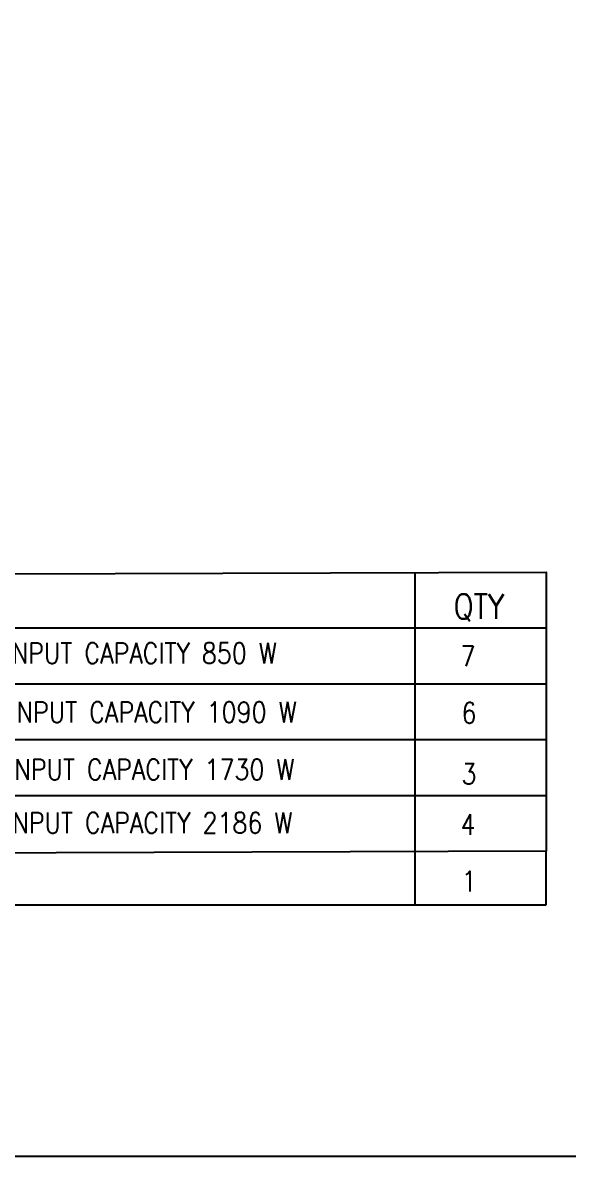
# Model space of a CAD drawing. Header units: inches. Extents: x -86493719 to 430035, y 21644 to 1519532.
# Drawn here: x 85842 to 95154, y 23184 to 42537 of the extents above; entities that cross this region are included whole.
import ezdxf

# ---------------------------------------------------------------- set-up
doc = ezdxf.new("R2010")
doc.units = ezdxf.units.IN
doc.header["$MEASUREMENT"] = 0
doc.layers.add('12. mRspecT - LEGEND', color=1, linetype='Continuous')
doc.layers.add('t.block', color=4, linetype='Continuous')
doc.styles.add('LAILA', font='romans.shx', dxfattribs={"width": 0.85})

msp = doc.modelspace()

# ---------------------------------------------------------------- linework, layer by layer
at = {"color": 1}
for p, q in [((92535, 33159), (92535, 28393)), ((76378, 32206), (94777, 32206)), ((76378, 31253), (94777, 31253)), ((76378, 30299), (94777, 30299)), ((76378, 29346), (94777, 29346))]:
    msp.add_line(p, q, dxfattribs=at)
msp.add_lwpolyline([(76378, 33101), (94777, 33159), (94777, 28393), (76378, 28334)], close=True, dxfattribs=at)
at = {"layer": '12. mRspecT - LEGEND'}
for p, q in [((92535, 28393), (92535, 27477)), ((94777, 27477), (94777, 28393)), ((76381, 27477), (94777, 27477))]:
    msp.add_line(p, q, dxfattribs=at)
at = {"layer": 't.block', "color": 7, "ltscale": 0.5}
msp.add_lwpolyline([(111929, 23184), (17074, 23184), (17074, 101252), (111929, 101252)], close=True, dxfattribs=at)

# ---------------------------------------------------------------- texts
at = {"attachment_point": 1, "style": 'LAILA'}
for s, insert, char_height, width in [('QTY', (93197, 32783), 424.6, 4156.79), ('1.0HP AIR CONDITION, RATED INPUT CAPACITY 850 W', (79535, 31949), 350.74, 13017.42), ('7', (93314, 31901), 351, 13017.42), ('1.5HP AIR CONDITION, RATED INPUT CAPACITY 1090 W', (79617, 30942), 350.74, 13017.42), ('6', (93332, 30931), 351, 13017.42), ('2.0HP AIR CONDITION, RATED INPUT CAPACITY 1730 W', (79579, 29964), 350.74, 13017.42), ('3', (93332, 29889), 351, 13017.42), ('2.5HP AIR CONDITION, RATED INPUT CAPACITY 2186 W', (79545, 29053), 350.74, 13017.42), ('4', (93314, 29026), 351, 13017.42), ('1', (93332, 28055), 351, 13017.42)]:
    msp.add_mtext(s, dxfattribs=dict(at, insert=insert, char_height=char_height, width=width))

doc.saveas('drawing.dxf')
